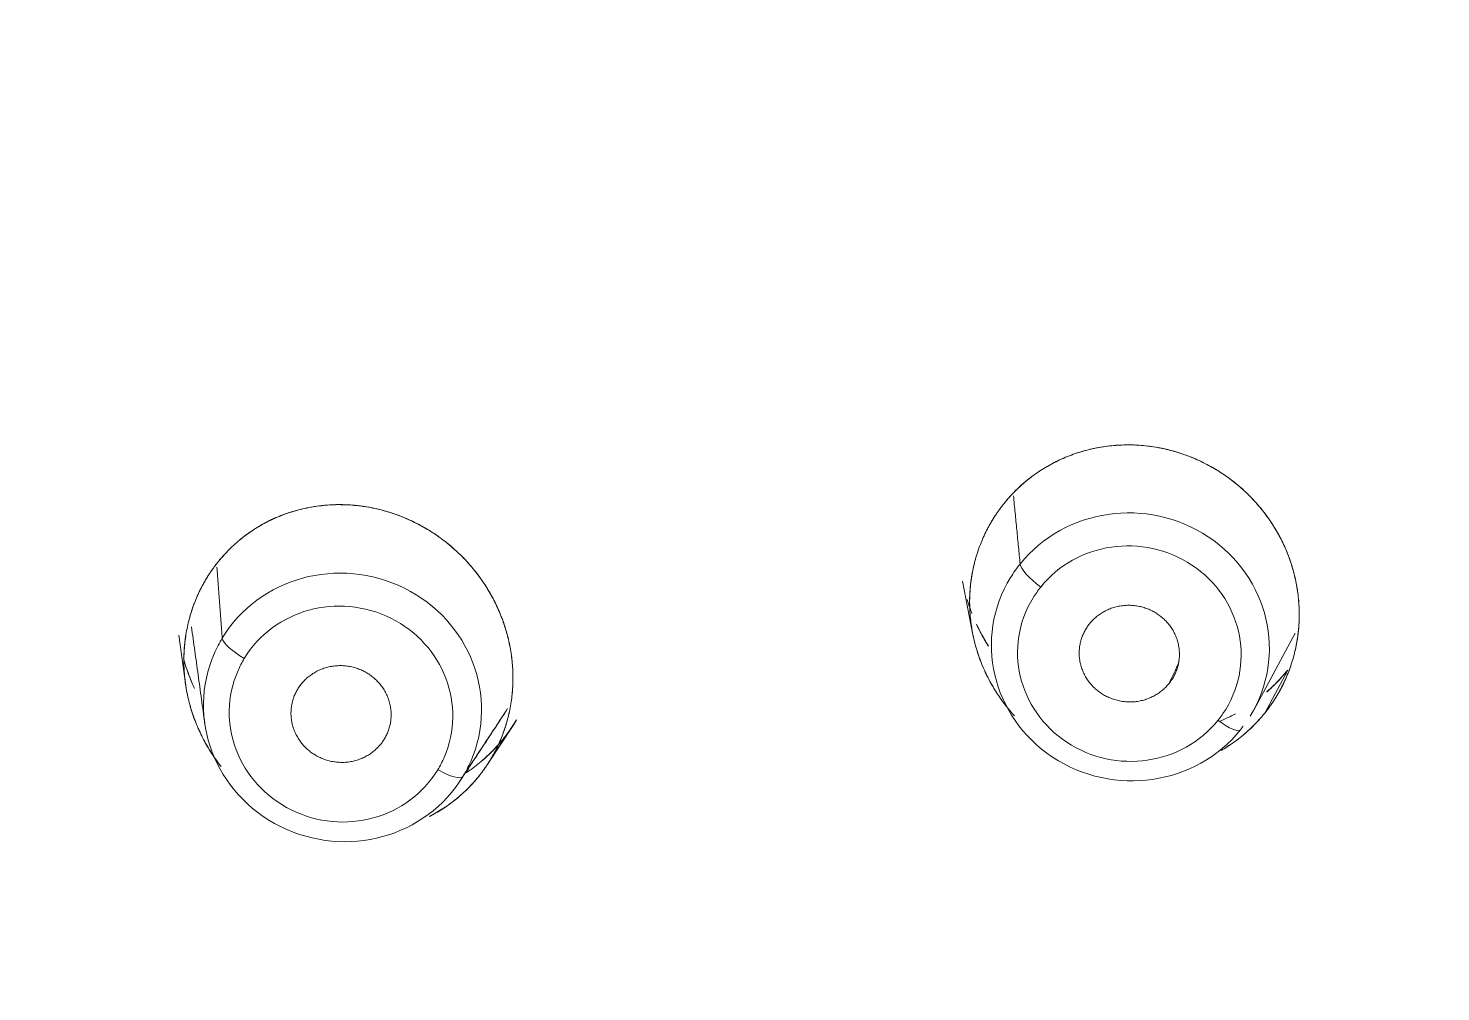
# Model space of a CAD drawing. Extents: x 5217 to 6345, y 0 to 827.
# Drawn here: x 5712.87 to 5728.35, y 513.7 to 524.25 of the extents above; entities that cross this region are included whole.
import ezdxf

# ---------------------------------------------------------------- set-up
doc = ezdxf.new("R2010")
doc.units = 0
doc.header["$LTSCALE"] = 30
doc.header["$MEASUREMENT"] = 0
doc.linetypes.add('HIDDEN2', pattern=[4.7625, 3.175, -1.5875])
doc.layers.add('1', color=7, linetype='CONTINUOUS')
doc.layers.add('2', color=1, linetype='HIDDEN2')

msp = doc.modelspace()

# ---------------------------------------------------------------- linework, layer by layer
at = {"layer": '1', "color": 7, "linetype": 'Continuous', "lineweight": 18}
for p, q in [((5723.111, 518.195), (5723.221, 517.623)), ((5723.111, 518.195), (5723.221, 517.623)), ((5714.52, 517.604), (5714.594, 517.073)), ((5714.52, 517.604), (5714.594, 517.073)), ((5726.303, 516.782), (5726.758, 517.623)), ((5726.423, 516.749), (5726.675, 517.22)), ((5726.675, 517.22), (5726.423, 516.749)), ((5726.423, 516.749), (5726.675, 517.22)), ((5726.675, 517.22), (5726.423, 516.749)), ((5726.591, 516.999), (5726.594, 517.005)), ((5717.936, 516.238), (5718.223, 516.674)), ((5717.936, 516.238), (5718.223, 516.674)), ((5718.223, 516.674), (5717.936, 516.238)), ((5718.223, 516.674), (5717.936, 516.238)), ((5717.901, 516.183), (5718.185, 516.613)), ((5717.901, 516.183), (5718.185, 516.613)), ((5717.896, 516.175), (5717.901, 516.183))]:
    msp.add_line(p, q, dxfattribs=at)
for centre, major_axis, ratio, start_param, end_param in [((5757.244, 496.519), (-59.628, 0), 0.953717, 3.141593, 6.283185), ((5757.244, 496.519), (-59.628, 0), 0.953717, 3.141593, 6.274276), ((5724.95, 517.474), (-1.507, 0.232), 0.96199, 2.756127, 5.774944), ((5716.315, 516.811), (-1.489, 0.337), 0.961882, 2.958096, 5.973048), ((5724.95, 517.474), (1.507, -0.232), 0.96199, 2.756127, 5.774944), ((5716.315, 516.811), (-1.489, 0.337), 0.961882, 5.973048, 6.099688), ((5716.315, 516.811), (-1.489, 0.337), 0.961882, 6.099688, 9.114641), ((5716.315, 516.811), (-1.489, 0.337), 0.961882, 2.831455, 2.958096)]:
    msp.add_ellipse(centre, major_axis=major_axis, ratio=ratio, start_param=start_param, end_param=end_param, dxfattribs=at)
at = {"layer": '1', "color": 7, "linetype": 'Continuous', "lineweight": 13}
for centre, major_axis, ratio, start_param, end_param in [((5724.939, 517.4), (1.212, -0.186), 0.96199, 5.89772, 8.916537), ((5724.95, 517.474), (1.507, -0.232), 0.96199, 2.633352, 2.756127), ((5723.979, 518.212), (0.234, -0.188), 0.238566, 3.371051, 4.849664), ((5716.299, 516.738), (-1.197, 0.271), 0.961882, 2.958096, 5.973048), ((5724.939, 517.4), (1.212, -0.186), 0.96199, 2.633352, 2.756127), ((5724.939, 517.4), (1.212, -0.186), 0.96199, 2.756127, 5.774944), ((5715.256, 517.428), (0.257, -0.155), 0.260419, 3.324792, 4.798938), ((5716.299, 516.738), (1.197, -0.271), 0.961882, 2.831455, 2.958096), ((5716.299, 516.738), (1.197, -0.271), 0.961882, 2.958096, 5.973048), ((5724.939, 517.4), (1.212, -0.186), 0.96199, 5.774944, 5.89772), ((5725.923, 516.751), (0.234, -0.188), 0.238566, 4.849664, 6.328277), ((5716.299, 516.738), (-1.197, 0.271), 0.961882, 2.831455, 2.958096), ((5717.378, 516.209), (-0.257, 0.155), 0.260419, 1.657346, 3.131492)]:
    msp.add_ellipse(centre, major_axis=major_axis, ratio=ratio, start_param=start_param, end_param=end_param, dxfattribs=at)
at = {"layer": '1', "color": 7, "linetype": 'Continuous', "lineweight": 18}
for points, knots in [([(5759.712, 439.668), (5760.292, 439.691), (5761.968, 439.78), (5764.735, 440.04), (5767.995, 440.52), (5771.222, 441.172), (5774.407, 441.992), (5777.54, 442.979), (5780.611, 444.129), (5783.61, 445.439), (5786.529, 446.905), (5789.359, 448.523), (5792.092, 450.287), (5794.718, 452.192), (5797.229, 454.232), (5799.619, 456.402), (5801.88, 458.694), (5804.005, 461.101), (5805.987, 463.617), (5807.821, 466.233), (5809.501, 468.942), (5811.021, 471.735), (5812.378, 474.604), (5813.566, 477.54), (5814.583, 480.534), (5815.426, 483.576), (5816.091, 486.659), (5816.577, 489.772), (5816.882, 492.905), (5817.005, 496.05), (5816.947, 499.196), (5816.706, 502.335), (5816.285, 505.456), (5815.684, 508.55), (5814.904, 511.608), (5813.949, 514.62), (5812.822, 517.578), (5811.525, 520.471), (5810.063, 523.292), (5808.44, 526.031), (5806.66, 528.681), (5804.731, 531.234), (5802.657, 533.681), (5800.444, 536.015), (5798.1, 538.229), (5795.631, 540.316), (5793.045, 542.27), (5790.35, 544.085), (5787.555, 545.755), (5784.667, 547.276), (5781.695, 548.643), (5778.649, 549.85), (5775.538, 550.896), (5772.371, 551.776), (5769.157, 552.489), (5765.908, 553.031), (5762.632, 553.401), (5759.34, 553.598), (5756.041, 553.622), (5752.746, 553.471), (5749.464, 553.148), (5746.207, 552.652), (5742.982, 551.986), (5739.802, 551.151), (5736.674, 550.149), (5733.609, 548.985), (5730.617, 547.661), (5727.705, 546.181), (5724.883, 544.551), (5722.16, 542.774), (5719.544, 540.857), (5717.043, 538.805), (5714.664, 536.624), (5712.415, 534.322), (5710.302, 531.904), (5708.333, 529.379), (5706.512, 526.755), (5704.847, 524.038), (5703.34, 521.238), (5701.998, 518.363), (5700.825, 515.422), (5699.823, 512.423), (5698.996, 509.377), (5698.347, 506.291), (5697.877, 503.176), (5697.588, 500.041), (5697.48, 496.896), (5697.555, 493.75), (5697.811, 490.612), (5698.249, 487.493), (5698.866, 484.402), (5699.661, 481.348), (5700.631, 478.34), (5701.774, 475.388), (5703.085, 472.5), (5704.562, 469.686), (5706.199, 466.954), (5707.991, 464.313), (5709.934, 461.769), (5712.021, 459.332), (5714.245, 457.008), (5716.601, 454.805), (5719.08, 452.73), (5721.676, 450.788), (5724.38, 448.985), (5727.184, 447.328), (5730.08, 445.82), (5733.058, 444.468), (5736.111, 443.274), (5739.227, 442.243), (5742.399, 441.377), (5745.616, 440.68), (5748.868, 440.153), (5751.926, 439.822), (5753.898, 439.702), (5754.776, 439.668)], [0, 0, 0, 0, 0.004702, 0.013606, 0.022511, 0.031416, 0.040321, 0.049226, 0.058131, 0.067035, 0.07594, 0.084844, 0.093748, 0.102652, 0.111556, 0.120459, 0.129362, 0.138265, 0.147168, 0.15607, 0.164972, 0.173874, 0.182775, 0.191676, 0.200577, 0.209478, 0.218378, 0.227279, 0.236179, 0.245079, 0.253978, 0.262878, 0.271778, 0.280678, 0.289578, 0.298478, 0.307379, 0.316279, 0.32518, 0.334081, 0.342982, 0.351884, 0.360785, 0.369687, 0.37859, 0.387493, 0.396396, 0.405299, 0.414202, 0.423106, 0.43201, 0.440914, 0.449818, 0.458723, 0.467628, 0.476532, 0.485437, 0.494342, 0.503247, 0.512152, 0.521057, 0.529962, 0.538867, 0.547772, 0.556677, 0.565582, 0.574486, 0.583391, 0.592295, 0.601199, 0.610103, 0.619007, 0.62791, 0.636813, 0.645716, 0.654619, 0.663521, 0.672423, 0.681325, 0.690226, 0.699127, 0.708028, 0.716929, 0.725829, 0.734729, 0.743629, 0.752529, 0.761429, 0.770329, 0.779229, 0.788129, 0.797029, 0.805929, 0.814829, 0.82373, 0.832631, 0.841532, 0.850433, 0.859334, 0.868236, 0.877138, 0.886041, 0.894944, 0.903847, 0.91275, 0.921653, 0.930557, 0.939461, 0.948365, 0.95727, 0.966174, 0.975079, 0.983983, 0.992888, 1, 1, 1, 1]), ([(5793.07, 451.033), (5793.622, 451.416), (5795.04, 452.443), (5797.228, 454.234), (5799.62, 456.401), (5801.88, 458.694), (5804.005, 461.101), (5805.987, 463.617), (5807.821, 466.233), (5809.501, 468.942), (5811.021, 471.735), (5812.378, 474.604), (5813.566, 477.54), (5814.583, 480.534), (5815.426, 483.576), (5816.091, 486.659), (5816.577, 489.772), (5816.882, 492.905), (5817.005, 496.05), (5816.947, 499.196), (5816.706, 502.335), (5816.285, 505.456), (5815.684, 508.55), (5814.904, 511.608), (5813.949, 514.62), (5812.822, 517.578), (5811.525, 520.471), (5810.063, 523.292), (5808.44, 526.031), (5806.66, 528.681), (5804.731, 531.234), (5802.657, 533.681), (5800.444, 536.015), (5798.1, 538.229), (5795.631, 540.316), (5793.045, 542.27), (5790.35, 544.085), (5787.555, 545.755), (5784.667, 547.276), (5781.695, 548.643), (5778.649, 549.85), (5775.538, 550.896), (5772.371, 551.776), (5769.157, 552.489), (5765.908, 553.031), (5762.632, 553.401), (5759.34, 553.598), (5756.041, 553.622), (5752.746, 553.471), (5749.464, 553.148), (5746.207, 552.652), (5742.982, 551.986), (5739.802, 551.151), (5736.674, 550.149), (5733.609, 548.985), (5730.617, 547.661), (5727.705, 546.181), (5724.883, 544.551), (5722.16, 542.774), (5719.544, 540.857), (5717.043, 538.805), (5714.664, 536.624), (5712.415, 534.322), (5710.302, 531.904), (5708.333, 529.379), (5706.512, 526.755), (5704.847, 524.038), (5703.34, 521.238), (5701.998, 518.363), (5700.825, 515.422), (5699.823, 512.423), (5698.996, 509.377), (5698.347, 506.291), (5697.877, 503.176), (5697.588, 500.041), (5697.48, 496.896), (5697.555, 493.75), (5697.811, 490.612), (5698.249, 487.493), (5698.866, 484.402), (5699.661, 481.348), (5700.631, 478.34), (5701.774, 475.388), (5703.085, 472.5), (5704.562, 469.686), (5706.199, 466.954), (5707.991, 464.313), (5709.934, 461.769), (5712.021, 459.332), (5714.246, 457.009), (5716.6, 454.804), (5719.085, 452.736), (5720.978, 451.284), (5722.066, 450.56), (5722.254, 450.437)], [0, 0, 0, 0, 0.006833, 0.017845, 0.028856, 0.039868, 0.050878, 0.061889, 0.072899, 0.083908, 0.094918, 0.105926, 0.116935, 0.127943, 0.138951, 0.149959, 0.160966, 0.171973, 0.18298, 0.193987, 0.204994, 0.216001, 0.227008, 0.238016, 0.249023, 0.26003, 0.271038, 0.282046, 0.293055, 0.304063, 0.315072, 0.326082, 0.337091, 0.348102, 0.359112, 0.370123, 0.381134, 0.392146, 0.403157, 0.414169, 0.425182, 0.436194, 0.447207, 0.45822, 0.469233, 0.480246, 0.491259, 0.502272, 0.513286, 0.524299, 0.535313, 0.546326, 0.557339, 0.568352, 0.579365, 0.590378, 0.601391, 0.612403, 0.623416, 0.634428, 0.645439, 0.656451, 0.667462, 0.678472, 0.689483, 0.700493, 0.711502, 0.722512, 0.73352, 0.744529, 0.755537, 0.766545, 0.777553, 0.78856, 0.799567, 0.810574, 0.821581, 0.832588, 0.843595, 0.854602, 0.865609, 0.876617, 0.887624, 0.898632, 0.90964, 0.920649, 0.931657, 0.942666, 0.953676, 0.964686, 0.975696, 0.986706, 0.997717, 1, 1, 1, 1]), ([(5723.566, 519.046), (5723.571, 519.052), (5723.58, 519.063), (5723.593, 519.079), (5723.607, 519.096), (5723.621, 519.112), (5723.636, 519.128), (5723.65, 519.143), (5723.665, 519.159), (5723.68, 519.174), (5723.695, 519.189), (5723.71, 519.204), (5723.726, 519.219), (5723.742, 519.234), (5723.758, 519.248), (5723.774, 519.262), (5723.79, 519.276), (5723.823, 519.304), (5723.875, 519.345), (5723.946, 519.395), (5724.021, 519.442), (5724.124, 519.5), (5724.26, 519.563), (5724.431, 519.622), (5724.609, 519.663), (5724.852, 519.692), (5725.159, 519.686), (5725.459, 519.616), (5725.685, 519.527), (5725.849, 519.443), (5726.005, 519.345), (5726.15, 519.232), (5726.282, 519.107), (5726.401, 518.971), (5726.505, 518.826), (5726.593, 518.676), (5726.667, 518.52), (5726.724, 518.358), (5726.766, 518.192), (5726.793, 518.022), (5726.804, 517.851), (5726.798, 517.679), (5726.775, 517.511), (5726.742, 517.373), (5726.708, 517.265), (5726.679, 517.186), (5726.646, 517.108), (5726.615, 517.046), (5726.59, 516.999), (5726.572, 516.966), (5726.553, 516.933), (5726.533, 516.901), (5726.512, 516.87), (5726.491, 516.839), (5726.469, 516.808), (5726.447, 516.778), (5726.431, 516.759), (5726.423, 516.749)], [0, 0, 0, 0, 0.003842, 0.007683, 0.011523, 0.015363, 0.019203, 0.023044, 0.026886, 0.030731, 0.034577, 0.038427, 0.04228, 0.046136, 0.049998, 0.053864, 0.057735, 0.061612, 0.077337, 0.093022, 0.108703, 0.124414, 0.156727, 0.188874, 0.221174, 0.253947, 0.318946, 0.382775, 0.414655, 0.44671, 0.479077, 0.510956, 0.54258, 0.574412, 0.605413, 0.636029, 0.666089, 0.696092, 0.72633, 0.756672, 0.787418, 0.817753, 0.84798, 0.87841, 0.893597, 0.908758, 0.923932, 0.939159, 0.945952, 0.952729, 0.959493, 0.966247, 0.972995, 0.979741, 0.986488, 0.99324, 1, 1, 1, 1]), ([(5723.566, 519.046), (5723.571, 519.052), (5723.58, 519.063), (5723.593, 519.079), (5723.607, 519.096), (5723.621, 519.112), (5723.636, 519.128), (5723.65, 519.143), (5723.665, 519.159), (5723.68, 519.174), (5723.695, 519.189), (5723.71, 519.204), (5723.726, 519.219), (5723.742, 519.234), (5723.758, 519.248), (5723.774, 519.262), (5723.79, 519.276), (5723.823, 519.304), (5723.875, 519.345), (5723.946, 519.395), (5724.021, 519.442), (5724.124, 519.5), (5724.26, 519.563), (5724.431, 519.622), (5724.609, 519.663), (5724.852, 519.692), (5725.159, 519.686), (5725.459, 519.616), (5725.685, 519.527), (5725.849, 519.443), (5726.005, 519.345), (5726.15, 519.232), (5726.282, 519.107), (5726.401, 518.971), (5726.505, 518.826), (5726.593, 518.676), (5726.667, 518.52), (5726.724, 518.358), (5726.766, 518.192), (5726.793, 518.022), (5726.804, 517.851), (5726.798, 517.679), (5726.779, 517.539), (5726.762, 517.457), (5726.755, 517.43)], [0, 0, 0, 0, 0.004452, 0.008903, 0.013352, 0.017802, 0.022252, 0.026703, 0.031155, 0.03561, 0.040067, 0.044528, 0.048992, 0.053461, 0.057936, 0.062415, 0.066902, 0.071395, 0.089615, 0.107791, 0.125961, 0.144167, 0.181611, 0.218861, 0.25629, 0.294266, 0.369585, 0.443548, 0.48049, 0.517634, 0.55514, 0.59208, 0.628725, 0.665611, 0.701534, 0.737011, 0.771843, 0.80661, 0.841649, 0.876809, 0.912437, 0.947587, 0.982614, 1, 1, 1, 1]), ([(5726.423, 516.749), (5726.428, 516.754), (5726.436, 516.765), (5726.449, 516.781), (5726.462, 516.798), (5726.474, 516.815), (5726.486, 516.832), (5726.498, 516.849), (5726.51, 516.866), (5726.521, 516.883), (5726.533, 516.901), (5726.544, 516.919), (5726.555, 516.937), (5726.566, 516.955), (5726.576, 516.973), (5726.587, 516.992), (5726.597, 517.01), (5726.617, 517.048), (5726.645, 517.105), (5726.678, 517.184), (5726.708, 517.264), (5726.742, 517.371), (5726.774, 517.506), (5726.797, 517.673), (5726.804, 517.846), (5726.794, 518.015), (5726.769, 518.178), (5726.73, 518.339), (5726.672, 518.507), (5726.599, 518.664), (5726.51, 518.819), (5726.4, 518.974), (5726.294, 519.093), (5726.207, 519.178), (5726.158, 519.222), (5726.11, 519.262), (5726.059, 519.303), (5725.996, 519.349), (5725.922, 519.398), (5725.84, 519.447), (5725.746, 519.497), (5725.635, 519.547), (5725.529, 519.587), (5725.432, 519.617), (5725.347, 519.639), (5725.211, 519.668), (5725.025, 519.69), (5724.803, 519.688), (5724.602, 519.662), (5724.42, 519.619), (5724.252, 519.56), (5724.121, 519.498), (5724.02, 519.442), (5723.946, 519.395), (5723.874, 519.344), (5723.818, 519.3), (5723.776, 519.265), (5723.748, 519.239), (5723.72, 519.213), (5723.692, 519.187), (5723.666, 519.16), (5723.64, 519.132), (5723.614, 519.104), (5723.59, 519.076), (5723.574, 519.056), (5723.566, 519.046)], [0, 0, 0, 0, 0.003718, 0.007442, 0.011173, 0.014909, 0.018651, 0.022399, 0.026153, 0.029914, 0.03368, 0.037452, 0.041231, 0.045015, 0.048806, 0.052603, 0.056406, 0.060215, 0.075565, 0.090907, 0.106241, 0.121569, 0.15073, 0.180691, 0.211797, 0.243281, 0.270336, 0.299202, 0.331226, 0.363893, 0.390068, 0.425497, 0.46325, 0.473415, 0.488948, 0.497773, 0.506346, 0.522879, 0.538524, 0.55321, 0.572847, 0.594158, 0.617147, 0.632357, 0.647618, 0.662929, 0.705995, 0.746098, 0.780273, 0.813656, 0.845308, 0.875609, 0.891363, 0.907106, 0.922837, 0.938557, 0.945478, 0.952375, 0.959249, 0.966099, 0.972926, 0.97973, 0.98651, 0.993267, 1, 1, 1, 1]), ([(5726.423, 516.749), (5726.428, 516.754), (5726.436, 516.765), (5726.449, 516.781), (5726.462, 516.798), (5726.474, 516.815), (5726.486, 516.832), (5726.498, 516.849), (5726.51, 516.866), (5726.521, 516.883), (5726.533, 516.901), (5726.544, 516.919), (5726.555, 516.937), (5726.566, 516.955), (5726.576, 516.973), (5726.587, 516.992), (5726.597, 517.01), (5726.617, 517.048), (5726.645, 517.105), (5726.678, 517.184), (5726.708, 517.264), (5726.742, 517.371), (5726.774, 517.506), (5726.797, 517.673), (5726.804, 517.846), (5726.794, 518.015), (5726.769, 518.178), (5726.73, 518.339), (5726.672, 518.507), (5726.599, 518.664), (5726.51, 518.819), (5726.4, 518.974), (5726.294, 519.093), (5726.207, 519.178), (5726.158, 519.222), (5726.11, 519.262), (5726.059, 519.303), (5725.996, 519.349), (5725.922, 519.398), (5725.84, 519.447), (5725.746, 519.497), (5725.635, 519.547), (5725.516, 519.592), (5725.391, 519.629), (5725.266, 519.657), (5725.122, 519.679), (5724.964, 519.69), (5724.784, 519.685), (5724.602, 519.662), (5724.42, 519.619), (5724.252, 519.56), (5724.121, 519.498), (5724.02, 519.442), (5723.946, 519.395), (5723.874, 519.344), (5723.818, 519.3), (5723.776, 519.265), (5723.748, 519.239), (5723.72, 519.213), (5723.692, 519.187), (5723.666, 519.16), (5723.64, 519.132), (5723.614, 519.104), (5723.59, 519.076), (5723.574, 519.056), (5723.566, 519.046)], [0, 0, 0, 0, 0.003718, 0.007442, 0.011172, 0.014908, 0.01865, 0.022399, 0.026153, 0.029913, 0.033679, 0.037451, 0.04123, 0.045014, 0.048805, 0.052602, 0.056405, 0.060214, 0.075563, 0.090904, 0.106238, 0.121566, 0.150726, 0.180687, 0.211792, 0.243274, 0.270329, 0.299194, 0.331218, 0.363883, 0.390058, 0.425486, 0.463238, 0.473403, 0.488936, 0.49776, 0.506333, 0.522865, 0.538511, 0.553196, 0.572832, 0.594143, 0.617131, 0.639709, 0.662315, 0.684949, 0.716054, 0.746104, 0.780279, 0.813661, 0.845312, 0.875612, 0.891366, 0.907109, 0.922839, 0.938558, 0.945479, 0.952376, 0.95925, 0.9661, 0.972927, 0.97973, 0.98651, 0.993267, 1, 1, 1, 1]), ([(5714.824, 518.224), (5714.827, 518.23), (5714.835, 518.242), (5714.846, 518.26), (5714.857, 518.278), (5714.869, 518.295), (5714.881, 518.313), (5714.893, 518.33), (5714.906, 518.347), (5714.918, 518.364), (5714.931, 518.381), (5714.944, 518.397), (5714.958, 518.414), (5714.971, 518.43), (5714.985, 518.446), (5714.999, 518.462), (5715.013, 518.478), (5715.042, 518.51), (5715.087, 518.557), (5715.151, 518.615), (5715.217, 518.671), (5715.311, 518.741), (5715.437, 518.82), (5715.598, 518.899), (5715.768, 518.96), (5716.005, 519.017), (5716.31, 519.046), (5716.614, 519.01), (5716.85, 518.945), (5717.022, 518.88), (5717.189, 518.798), (5717.346, 518.701), (5717.493, 518.59), (5717.627, 518.466), (5717.749, 518.332), (5717.855, 518.191), (5717.948, 518.042), (5718.025, 517.886), (5718.088, 517.724), (5718.135, 517.556), (5718.168, 517.385), (5718.184, 517.213), (5718.184, 517.041), (5718.169, 516.899), (5718.149, 516.787), (5718.131, 516.704), (5718.108, 516.622), (5718.086, 516.557), (5718.068, 516.507), (5718.054, 516.472), (5718.039, 516.437), (5718.024, 516.403), (5718.008, 516.369), (5717.991, 516.336), (5717.973, 516.303), (5717.955, 516.27), (5717.942, 516.249), (5717.936, 516.238)], [0, 0, 0, 0, 0.0038, 0.007598, 0.011397, 0.015195, 0.018995, 0.022795, 0.026598, 0.030402, 0.03421, 0.038021, 0.041835, 0.045654, 0.049478, 0.053307, 0.057142, 0.060983, 0.076603, 0.092184, 0.107762, 0.123371, 0.155618, 0.187757, 0.22012, 0.253032, 0.318372, 0.382532, 0.414546, 0.446798, 0.479366, 0.511432, 0.543196, 0.575192, 0.606283, 0.636991, 0.667093, 0.697131, 0.727384, 0.757752, 0.788445, 0.81872, 0.848876, 0.879218, 0.894318, 0.909392, 0.924478, 0.939615, 0.946358, 0.953084, 0.959797, 0.966501, 0.973199, 0.979894, 0.98659, 0.993291, 1, 1, 1, 1]), ([(5714.824, 518.224), (5714.827, 518.23), (5714.835, 518.242), (5714.846, 518.26), (5714.857, 518.278), (5714.869, 518.295), (5714.881, 518.313), (5714.893, 518.33), (5714.906, 518.347), (5714.918, 518.364), (5714.931, 518.381), (5714.944, 518.397), (5714.958, 518.414), (5714.971, 518.43), (5714.985, 518.446), (5714.999, 518.462), (5715.013, 518.478), (5715.042, 518.51), (5715.087, 518.557), (5715.151, 518.615), (5715.217, 518.671), (5715.311, 518.741), (5715.437, 518.82), (5715.598, 518.899), (5715.768, 518.96), (5716.005, 519.017), (5716.31, 519.046), (5716.614, 519.01), (5716.85, 518.945), (5717.022, 518.88), (5717.189, 518.798), (5717.346, 518.701), (5717.493, 518.59), (5717.627, 518.466), (5717.749, 518.332), (5717.855, 518.191), (5717.948, 518.042), (5718.025, 517.886), (5718.088, 517.724), (5718.135, 517.556), (5718.168, 517.385), (5718.184, 517.213), (5718.184, 517.041), (5718.169, 516.899), (5718.149, 516.787), (5718.131, 516.704), (5718.108, 516.622), (5718.086, 516.557), (5718.068, 516.507), (5718.054, 516.472), (5718.039, 516.437), (5718.024, 516.403), (5718.008, 516.369), (5717.991, 516.336), (5717.973, 516.303), (5717.955, 516.27), (5717.942, 516.249), (5717.936, 516.238)], [0, 0, 0, 0, 0.0038, 0.007598, 0.011397, 0.015195, 0.018995, 0.022795, 0.026598, 0.030402, 0.03421, 0.038021, 0.041835, 0.045654, 0.049478, 0.053307, 0.057142, 0.060983, 0.076603, 0.092184, 0.107762, 0.123371, 0.155618, 0.187757, 0.22012, 0.253032, 0.318372, 0.382532, 0.414546, 0.446798, 0.479366, 0.511432, 0.543196, 0.575192, 0.606283, 0.636991, 0.667093, 0.697131, 0.727384, 0.757752, 0.788445, 0.81872, 0.848876, 0.879218, 0.894318, 0.909392, 0.924478, 0.939615, 0.946358, 0.953084, 0.959797, 0.966501, 0.973199, 0.979894, 0.98659, 0.993291, 1, 1, 1, 1]), ([(5717.936, 516.238), (5717.939, 516.244), (5717.946, 516.256), (5717.957, 516.274), (5717.967, 516.292), (5717.977, 516.31), (5717.987, 516.328), (5717.996, 516.347), (5718.006, 516.365), (5718.015, 516.384), (5718.024, 516.403), (5718.032, 516.422), (5718.041, 516.441), (5718.049, 516.46), (5718.057, 516.48), (5718.065, 516.5), (5718.072, 516.519), (5718.087, 516.559), (5718.107, 516.62), (5718.13, 516.703), (5718.149, 516.786), (5718.169, 516.896), (5718.183, 517.036), (5718.184, 517.206), (5718.169, 517.381), (5718.138, 517.549), (5718.092, 517.711), (5718.032, 517.869), (5717.954, 518.03), (5717.862, 518.18), (5717.754, 518.326), (5717.625, 518.47), (5717.499, 518.583), (5717.402, 518.658), (5717.349, 518.696), (5717.305, 518.725), (5717.251, 518.76), (5717.184, 518.799), (5717.113, 518.835), (5717.059, 518.861), (5717.029, 518.874), (5717.009, 518.883), (5716.978, 518.896), (5716.91, 518.923), (5716.803, 518.958), (5716.674, 518.992), (5716.544, 519.015), (5716.379, 519.033), (5716.178, 519.035), (5715.959, 519.008), (5715.766, 518.959), (5715.595, 518.897), (5715.435, 518.819), (5715.311, 518.74), (5715.217, 518.67), (5715.151, 518.615), (5715.087, 518.556), (5715.038, 518.506), (5715.001, 518.466), (5714.977, 518.437), (5714.952, 518.408), (5714.929, 518.378), (5714.906, 518.348), (5714.885, 518.318), (5714.863, 518.287), (5714.843, 518.256), (5714.83, 518.234), (5714.824, 518.224)], [0, 0, 0, 0, 0.003693, 0.007393, 0.011098, 0.014809, 0.018526, 0.022249, 0.025977, 0.029712, 0.033453, 0.0372, 0.040953, 0.044712, 0.048477, 0.052248, 0.056025, 0.059809, 0.075056, 0.090296, 0.105531, 0.120761, 0.149851, 0.179741, 0.210779, 0.242201, 0.269452, 0.2984, 0.330364, 0.362931, 0.389494, 0.424717, 0.463101, 0.47735, 0.488471, 0.496958, 0.505312, 0.521716, 0.53767, 0.546943, 0.553123, 0.554811, 0.558258, 0.570512, 0.593313, 0.617392, 0.640729, 0.663162, 0.705686, 0.74701, 0.780948, 0.812758, 0.844955, 0.876651, 0.892294, 0.907918, 0.923522, 0.939108, 0.94597, 0.952807, 0.959621, 0.96641, 0.973176, 0.979917, 0.986635, 0.99333, 1, 1, 1, 1]), ([(5717.936, 516.238), (5717.939, 516.244), (5717.946, 516.256), (5717.957, 516.274), (5717.967, 516.292), (5717.977, 516.31), (5717.987, 516.328), (5717.996, 516.347), (5718.006, 516.365), (5718.015, 516.384), (5718.024, 516.403), (5718.032, 516.422), (5718.041, 516.441), (5718.049, 516.46), (5718.057, 516.48), (5718.065, 516.5), (5718.072, 516.519), (5718.087, 516.559), (5718.107, 516.62), (5718.13, 516.703), (5718.149, 516.786), (5718.169, 516.896), (5718.183, 517.036), (5718.184, 517.206), (5718.169, 517.381), (5718.138, 517.549), (5718.092, 517.711), (5718.032, 517.869), (5717.954, 518.03), (5717.862, 518.18), (5717.754, 518.326), (5717.625, 518.47), (5717.499, 518.583), (5717.402, 518.658), (5717.349, 518.696), (5717.305, 518.725), (5717.251, 518.76), (5717.184, 518.799), (5717.113, 518.835), (5717.059, 518.861), (5717.029, 518.874), (5717.009, 518.883), (5716.978, 518.896), (5716.91, 518.923), (5716.803, 518.958), (5716.685, 518.989), (5716.575, 519.01), (5716.455, 519.026), (5716.306, 519.036), (5716.128, 519.029), (5715.943, 519.004), (5715.766, 518.959), (5715.595, 518.897), (5715.435, 518.819), (5715.311, 518.74), (5715.217, 518.67), (5715.151, 518.615), (5715.087, 518.556), (5715.038, 518.506), (5715.001, 518.466), (5714.977, 518.437), (5714.952, 518.408), (5714.929, 518.378), (5714.906, 518.348), (5714.885, 518.318), (5714.863, 518.287), (5714.843, 518.256), (5714.83, 518.234), (5714.824, 518.224)], [0, 0, 0, 0, 0.003693, 0.007392, 0.011098, 0.014808, 0.018525, 0.022248, 0.025977, 0.029711, 0.033452, 0.037199, 0.040952, 0.044711, 0.048476, 0.052247, 0.056024, 0.059807, 0.075054, 0.090294, 0.105528, 0.120758, 0.149847, 0.179736, 0.210773, 0.242195, 0.269445, 0.298392, 0.330355, 0.362921, 0.389483, 0.424705, 0.463088, 0.477337, 0.488458, 0.496945, 0.505299, 0.521702, 0.537655, 0.546929, 0.553109, 0.554796, 0.558244, 0.570497, 0.593297, 0.617376, 0.634998, 0.652246, 0.681372, 0.714542, 0.747017, 0.780954, 0.812763, 0.844959, 0.876654, 0.892297, 0.90792, 0.923524, 0.93911, 0.945971, 0.952808, 0.959622, 0.966411, 0.973176, 0.979918, 0.986636, 0.99333, 1, 1, 1, 1]), ([(5723.582, 516.835), (5723.56, 516.862), (5723.503, 516.94), (5723.42, 517.074), (5723.338, 517.238), (5723.274, 517.409), (5723.226, 517.584), (5723.197, 517.76), (5723.186, 517.938), (5723.192, 518.113), (5723.215, 518.286), (5723.248, 518.426), (5723.283, 518.535), (5723.313, 518.615), (5723.346, 518.692), (5723.377, 518.756), (5723.404, 518.805), (5723.424, 518.841), (5723.446, 518.877), (5723.468, 518.912), (5723.491, 518.947), (5723.515, 518.98), (5723.54, 519.014), (5723.558, 519.036), (5723.566, 519.046)], [0, 0, 0, 0, 0.043043, 0.119398, 0.195185, 0.27118, 0.346043, 0.421101, 0.495145, 0.569049, 0.642005, 0.715023, 0.750977, 0.786857, 0.822739, 0.858699, 0.876409, 0.894088, 0.911745, 0.929388, 0.947026, 0.964668, 0.982323, 1, 1, 1, 1]), ([(5723.566, 519.046), (5723.562, 519.041), (5723.553, 519.03), (5723.541, 519.014), (5723.528, 518.998), (5723.516, 518.981), (5723.504, 518.964), (5723.492, 518.947), (5723.48, 518.93), (5723.469, 518.913), (5723.458, 518.895), (5723.447, 518.878), (5723.436, 518.86), (5723.425, 518.842), (5723.414, 518.824), (5723.404, 518.806), (5723.394, 518.787), (5723.374, 518.75), (5723.346, 518.693), (5723.313, 518.615), (5723.283, 518.535), (5723.249, 518.428), (5723.216, 518.291), (5723.192, 518.121), (5723.185, 517.943), (5723.196, 517.77), (5723.223, 517.603), (5723.266, 517.433), (5723.33, 517.254), (5723.408, 517.096), (5723.486, 516.966), (5723.557, 516.865), (5723.622, 516.783), (5723.664, 516.735), (5723.681, 516.718)], [0, 0, 0, 0, 0.008199, 0.016412, 0.024637, 0.032876, 0.041127, 0.049392, 0.05767, 0.065961, 0.074265, 0.082583, 0.090913, 0.099257, 0.107614, 0.115984, 0.124367, 0.132763, 0.166585, 0.200396, 0.234196, 0.267986, 0.3337, 0.401596, 0.472414, 0.544384, 0.605344, 0.672316, 0.749307, 0.828091, 0.878176, 0.926072, 0.971784, 1, 1, 1, 1]), ([(5723.582, 516.835), (5723.56, 516.862), (5723.503, 516.94), (5723.42, 517.074), (5723.338, 517.238), (5723.274, 517.409), (5723.226, 517.584), (5723.197, 517.76), (5723.186, 517.938), (5723.192, 518.113), (5723.215, 518.286), (5723.248, 518.426), (5723.283, 518.535), (5723.313, 518.615), (5723.346, 518.692), (5723.377, 518.756), (5723.404, 518.805), (5723.424, 518.841), (5723.446, 518.877), (5723.468, 518.912), (5723.491, 518.947), (5723.515, 518.98), (5723.54, 519.014), (5723.558, 519.036), (5723.566, 519.046)], [0, 0, 0, 0, 0.043043, 0.119398, 0.195185, 0.27118, 0.346043, 0.421101, 0.495145, 0.569049, 0.642005, 0.715023, 0.750977, 0.786857, 0.822739, 0.858699, 0.876409, 0.894088, 0.911745, 0.929388, 0.947026, 0.964668, 0.982323, 1, 1, 1, 1]), ([(5723.566, 519.046), (5723.562, 519.041), (5723.553, 519.03), (5723.541, 519.014), (5723.528, 518.998), (5723.516, 518.981), (5723.504, 518.964), (5723.492, 518.947), (5723.48, 518.93), (5723.469, 518.913), (5723.458, 518.895), (5723.447, 518.878), (5723.436, 518.86), (5723.425, 518.842), (5723.414, 518.824), (5723.404, 518.806), (5723.394, 518.787), (5723.374, 518.75), (5723.346, 518.693), (5723.313, 518.615), (5723.283, 518.535), (5723.254, 518.443), (5723.227, 518.337), (5723.205, 518.215), (5723.191, 518.089), (5723.186, 517.937), (5723.196, 517.776), (5723.223, 517.603), (5723.266, 517.433), (5723.33, 517.254), (5723.408, 517.096), (5723.486, 516.966), (5723.557, 516.865), (5723.622, 516.783), (5723.664, 516.735), (5723.681, 516.718)], [0, 0, 0, 0, 0.008199, 0.016411, 0.024637, 0.032875, 0.041127, 0.049391, 0.057669, 0.06596, 0.074264, 0.082581, 0.090912, 0.099255, 0.107612, 0.115982, 0.124365, 0.132761, 0.166583, 0.200393, 0.234193, 0.267982, 0.315655, 0.364557, 0.415004, 0.466313, 0.544407, 0.605366, 0.672337, 0.749327, 0.82811, 0.878194, 0.92609, 0.971801, 1, 1, 1, 1]), ([(5714.984, 516.162), (5714.971, 516.179), (5714.92, 516.246), (5714.839, 516.369), (5714.751, 516.536), (5714.68, 516.708), (5714.627, 516.884), (5714.592, 517.062), (5714.575, 517.239), (5714.576, 517.416), (5714.59, 517.56), (5714.61, 517.673), (5714.628, 517.757), (5714.651, 517.839), (5714.673, 517.905), (5714.692, 517.956), (5714.706, 517.99), (5714.721, 518.025), (5714.736, 518.059), (5714.752, 518.093), (5714.769, 518.126), (5714.786, 518.159), (5714.804, 518.192), (5714.817, 518.213), (5714.824, 518.224)], [0, 0, 0, 0, 0.028295, 0.113307, 0.19833, 0.281503, 0.364787, 0.446017, 0.527232, 0.606953, 0.686525, 0.725891, 0.7652, 0.804537, 0.84399, 0.861411, 0.878794, 0.896145, 0.913473, 0.930783, 0.948083, 0.965382, 0.982685, 1, 1, 1, 1]), ([(5714.984, 516.162), (5714.971, 516.179), (5714.92, 516.246), (5714.839, 516.369), (5714.751, 516.536), (5714.68, 516.708), (5714.627, 516.884), (5714.592, 517.062), (5714.575, 517.239), (5714.576, 517.416), (5714.59, 517.56), (5714.61, 517.673), (5714.628, 517.757), (5714.651, 517.839), (5714.673, 517.905), (5714.692, 517.956), (5714.706, 517.99), (5714.721, 518.025), (5714.736, 518.059), (5714.752, 518.093), (5714.769, 518.126), (5714.786, 518.159), (5714.804, 518.192), (5714.817, 518.213), (5714.824, 518.224)], [0, 0, 0, 0, 0.028295, 0.113307, 0.19833, 0.281503, 0.364787, 0.446017, 0.527232, 0.606953, 0.686525, 0.725891, 0.7652, 0.804537, 0.84399, 0.861411, 0.878794, 0.896145, 0.913473, 0.930783, 0.948083, 0.965382, 0.982685, 1, 1, 1, 1]), ([(5714.824, 518.224), (5714.82, 518.218), (5714.813, 518.206), (5714.803, 518.188), (5714.792, 518.17), (5714.783, 518.152), (5714.773, 518.134), (5714.763, 518.115), (5714.754, 518.097), (5714.745, 518.078), (5714.736, 518.059), (5714.727, 518.04), (5714.719, 518.021), (5714.71, 518.001), (5714.702, 517.982), (5714.695, 517.962), (5714.687, 517.942), (5714.672, 517.902), (5714.652, 517.841), (5714.629, 517.758), (5714.61, 517.674), (5714.59, 517.563), (5714.576, 517.421), (5714.575, 517.247), (5714.592, 517.067), (5714.626, 516.887), (5714.679, 516.71), (5714.748, 516.542), (5714.819, 516.405), (5714.886, 516.297), (5714.937, 516.223), (5714.971, 516.178), (5714.984, 516.162)], [0, 0, 0, 0, 0.009557, 0.01913, 0.028721, 0.038329, 0.047954, 0.057597, 0.067257, 0.076934, 0.086628, 0.09634, 0.106069, 0.115816, 0.125579, 0.135361, 0.14516, 0.154976, 0.194536, 0.234122, 0.273735, 0.313376, 0.389527, 0.468434, 0.550938, 0.635001, 0.716263, 0.801399, 0.878881, 0.924664, 0.971432, 1, 1, 1, 1]), ([(5714.824, 518.224), (5714.82, 518.218), (5714.813, 518.206), (5714.803, 518.188), (5714.792, 518.17), (5714.783, 518.152), (5714.773, 518.134), (5714.763, 518.115), (5714.754, 518.097), (5714.745, 518.078), (5714.736, 518.059), (5714.727, 518.04), (5714.719, 518.021), (5714.71, 518.001), (5714.702, 517.982), (5714.695, 517.962), (5714.687, 517.942), (5714.672, 517.902), (5714.652, 517.841), (5714.629, 517.758), (5714.61, 517.674), (5714.592, 517.574), (5714.579, 517.457), (5714.573, 517.296), (5714.585, 517.104), (5714.623, 516.9), (5714.679, 516.71), (5714.748, 516.542), (5714.819, 516.405), (5714.886, 516.297), (5714.937, 516.223), (5714.971, 516.178), (5714.984, 516.162)], [0, 0, 0, 0, 0.009557, 0.01913, 0.028721, 0.03833, 0.047955, 0.057597, 0.067257, 0.076935, 0.086629, 0.096341, 0.10607, 0.115817, 0.125581, 0.135362, 0.145161, 0.154977, 0.194538, 0.234124, 0.273737, 0.313379, 0.373289, 0.434983, 0.533749, 0.634984, 0.716247, 0.801384, 0.878866, 0.92465, 0.971418, 1, 1, 1, 1]), ([(5723.213, 517.841), (5723.213, 517.842), (5723.2, 517.876), (5723.181, 517.928), (5723.165, 517.978), (5723.16, 517.995)], [0, 0, 0, 0, 0.027798, 0.67164, 1, 1, 1, 1]), ([(5723.263, 517.723), (5723.289, 517.667), (5723.331, 517.586), (5723.379, 517.508), (5723.395, 517.482)], [0, 0, 0, 0, 0.670891, 1, 1, 1, 1]), ([(5723.391, 517.488), (5723.376, 517.512), (5723.344, 517.566), (5723.302, 517.644), (5723.275, 517.699), (5723.264, 517.722)], [0, 0, 0, 0, 0.312607, 0.708016, 1, 1, 1, 1]), ([(5723.392, 517.486), (5723.384, 517.5), (5723.357, 517.544), (5723.321, 517.607), (5723.295, 517.658), (5723.285, 517.677)], [0, 0, 0, 0, 0.212355, 0.706357, 1, 1, 1, 1]), ([(5723.332, 517.588), (5723.343, 517.567), (5723.363, 517.533), (5723.384, 517.499), (5723.392, 517.486)], [0, 0, 0, 0, 0.601586, 1, 1, 1, 1]), ([(5714.693, 517.017), (5714.673, 517.06), (5714.627, 517.168), (5714.591, 517.279), (5714.573, 517.345)], [0, 0, 0, 0, 0.406224, 1, 1, 1, 1]), ([(5714.693, 517.017), (5714.673, 517.06), (5714.627, 517.168), (5714.591, 517.279), (5714.573, 517.345)], [0, 0, 0, 0, 0.406338, 1, 1, 1, 1]), ([(5714.605, 517.242), (5714.616, 517.21), (5714.642, 517.134), (5714.673, 517.06), (5714.692, 517.018)], [0, 0, 0, 0, 0.429544, 1, 1, 1, 1]), ([(5714.605, 517.242), (5714.616, 517.21), (5714.642, 517.134), (5714.673, 517.06), (5714.692, 517.018)], [0, 0, 0, 0, 0.429544, 1, 1, 1, 1]), ([(5726.672, 517.17), (5726.663, 517.149), (5726.643, 517.103), (5726.615, 517.046), (5726.59, 516.999), (5726.572, 516.966), (5726.553, 516.933), (5726.533, 516.901), (5726.512, 516.87), (5726.491, 516.839), (5726.469, 516.808), (5726.447, 516.778), (5726.431, 516.759), (5726.423, 516.749)], [0, 0, 0, 0, 0.136975, 0.30973, 0.386802, 0.463686, 0.540422, 0.617051, 0.693613, 0.770148, 0.846697, 0.923301, 1, 1, 1, 1]), ([(5726.444, 516.98), (5726.451, 516.985), (5726.468, 517.001), (5726.496, 517.027), (5726.528, 517.057), (5726.559, 517.088), (5726.589, 517.12), (5726.618, 517.152), (5726.647, 517.186), (5726.666, 517.208), (5726.675, 517.22)], [0, 0, 0, 0, 0.078562, 0.210135, 0.3416, 0.473035, 0.604515, 0.736118, 0.867921, 1, 1, 1, 1]), ([(5726.675, 517.22), (5726.67, 517.214), (5726.661, 517.203), (5726.647, 517.186), (5726.633, 517.17), (5726.619, 517.153), (5726.604, 517.137), (5726.59, 517.121), (5726.575, 517.105), (5726.56, 517.089), (5726.544, 517.074), (5726.529, 517.058), (5726.513, 517.043), (5726.497, 517.028), (5726.481, 517.013), (5726.465, 516.998), (5726.452, 516.987), (5726.446, 516.981), (5726.445, 516.98)], [0, 0, 0, 0, 0.065172, 0.130425, 0.195759, 0.261174, 0.32667, 0.392249, 0.457909, 0.523652, 0.589477, 0.655385, 0.721375, 0.78745, 0.853607, 0.919848, 0.986174, 1, 1, 1, 1]), ([(5726.452, 516.987), (5726.46, 516.994), (5726.478, 517.01), (5726.506, 517.036), (5726.536, 517.065), (5726.565, 517.095), (5726.594, 517.125), (5726.621, 517.156), (5726.649, 517.187), (5726.666, 517.209), (5726.675, 517.22)], [0, 0, 0, 0, 0.096776, 0.226041, 0.355114, 0.484063, 0.612957, 0.741865, 0.870857, 1, 1, 1, 1]), ([(5726.675, 517.22), (5726.67, 517.214), (5726.661, 517.203), (5726.648, 517.186), (5726.633, 517.17), (5726.619, 517.154), (5726.605, 517.137), (5726.59, 517.121), (5726.575, 517.105), (5726.56, 517.09), (5726.545, 517.074), (5726.529, 517.059), (5726.514, 517.043), (5726.498, 517.028), (5726.482, 517.013), (5726.466, 516.999), (5726.457, 516.991), (5726.452, 516.987)], [0, 0, 0, 0, 0.066934, 0.133967, 0.201099, 0.268332, 0.335664, 0.403097, 0.470631, 0.538265, 0.606, 0.673837, 0.741776, 0.809816, 0.877958, 0.946203, 1, 1, 1, 1]), ([(5718.223, 516.674), (5718.22, 516.668), (5718.212, 516.656), (5718.201, 516.637), (5718.189, 516.619), (5718.177, 516.601), (5718.165, 516.584), (5718.153, 516.566), (5718.14, 516.548), (5718.127, 516.531), (5718.115, 516.514), (5718.101, 516.496), (5718.088, 516.479), (5718.074, 516.462), (5718.06, 516.446), (5718.046, 516.429), (5718.032, 516.412), (5718.018, 516.396), (5717.987, 516.362), (5717.938, 516.312), (5717.87, 516.248), (5717.798, 516.188), (5717.731, 516.136), (5717.687, 516.106), (5717.668, 516.093)], [0, 0, 0, 0, 0.026388, 0.052815, 0.079281, 0.105787, 0.132331, 0.158915, 0.185538, 0.212201, 0.238905, 0.265648, 0.292431, 0.319254, 0.346118, 0.373023, 0.399969, 0.426955, 0.453983, 0.569703, 0.68536, 0.800967, 0.916534, 1, 1, 1, 1]), ([(5718.223, 516.674), (5718.22, 516.668), (5718.212, 516.656), (5718.201, 516.637), (5718.189, 516.619), (5718.177, 516.601), (5718.165, 516.584), (5718.153, 516.566), (5718.14, 516.548), (5718.127, 516.531), (5718.115, 516.514), (5718.101, 516.496), (5718.088, 516.479), (5718.074, 516.462), (5718.06, 516.446), (5718.046, 516.429), (5718.032, 516.412), (5718.018, 516.396), (5717.987, 516.362), (5717.938, 516.312), (5717.87, 516.248), (5717.798, 516.188), (5717.731, 516.136), (5717.687, 516.106), (5717.668, 516.093)], [0, 0, 0, 0, 0.026389, 0.052816, 0.079282, 0.105788, 0.132332, 0.158916, 0.18554, 0.212203, 0.238907, 0.26565, 0.292433, 0.319257, 0.346121, 0.373026, 0.399972, 0.426959, 0.453987, 0.569708, 0.685366, 0.800974, 0.916542, 1, 1, 1, 1]), ([(5717.678, 516.1), (5717.693, 516.11), (5717.734, 516.138), (5717.798, 516.187), (5717.868, 516.247), (5717.936, 516.31), (5717.989, 516.364), (5718.028, 516.408), (5718.055, 516.439), (5718.081, 516.471), (5718.107, 516.504), (5718.132, 516.537), (5718.156, 516.57), (5718.179, 516.604), (5718.202, 516.639), (5718.216, 516.662), (5718.223, 516.674)], [0, 0, 0, 0, 0.069698, 0.185947, 0.301983, 0.418106, 0.534618, 0.586603, 0.638455, 0.690203, 0.741872, 0.793491, 0.845085, 0.896684, 0.948313, 1, 1, 1, 1]), ([(5717.678, 516.1), (5717.693, 516.11), (5717.734, 516.138), (5717.798, 516.187), (5717.868, 516.247), (5717.936, 516.31), (5717.989, 516.364), (5718.028, 516.408), (5718.055, 516.439), (5718.081, 516.471), (5718.107, 516.504), (5718.132, 516.537), (5718.156, 516.57), (5718.179, 516.604), (5718.202, 516.639), (5718.216, 516.662), (5718.223, 516.674)], [0, 0, 0, 0, 0.069698, 0.185947, 0.301983, 0.418106, 0.534618, 0.586603, 0.638455, 0.690203, 0.741872, 0.793491, 0.845085, 0.896684, 0.948313, 1, 1, 1, 1]), ([(5726.423, 516.749), (5726.419, 516.743), (5726.41, 516.732), (5726.396, 516.716), (5726.383, 516.7), (5726.369, 516.684), (5726.354, 516.668), (5726.34, 516.653), (5726.326, 516.637), (5726.311, 516.622), (5726.296, 516.607), (5726.281, 516.592), (5726.265, 516.578), (5726.25, 516.563), (5726.234, 516.549), (5726.218, 516.535), (5726.202, 516.521), (5726.169, 516.493), (5726.119, 516.453), (5726.049, 516.404), (5725.99, 516.366), (5725.954, 516.345), (5725.943, 516.339)], [0, 0, 0, 0, 0.033463, 0.0669, 0.100316, 0.133718, 0.167111, 0.200501, 0.233893, 0.267292, 0.300705, 0.334138, 0.367595, 0.401083, 0.434606, 0.468172, 0.501784, 0.535449, 0.670228, 0.804629, 0.939013, 1, 1, 1, 1]), ([(5725.943, 516.339), (5725.955, 516.345), (5725.99, 516.366), (5726.05, 516.404), (5726.12, 516.454), (5726.176, 516.499), (5726.22, 516.536), (5726.251, 516.565), (5726.282, 516.594), (5726.312, 516.623), (5726.341, 516.654), (5726.37, 516.685), (5726.397, 516.717), (5726.415, 516.738), (5726.423, 516.749)], [0, 0, 0, 0, 0.060984, 0.196493, 0.332107, 0.467836, 0.535101, 0.602151, 0.668987, 0.73561, 0.802022, 0.868224, 0.934216, 1, 1, 1, 1]), ([(5726.423, 516.749), (5726.419, 516.743), (5726.41, 516.732), (5726.396, 516.716), (5726.383, 516.7), (5726.369, 516.684), (5726.354, 516.668), (5726.34, 516.653), (5726.326, 516.637), (5726.311, 516.622), (5726.296, 516.607), (5726.281, 516.592), (5726.265, 516.578), (5726.25, 516.563), (5726.234, 516.549), (5726.218, 516.535), (5726.202, 516.521), (5726.169, 516.493), (5726.119, 516.453), (5726.049, 516.404), (5725.99, 516.366), (5725.954, 516.345), (5725.943, 516.339)], [0, 0, 0, 0, 0.033463, 0.0669, 0.100316, 0.133718, 0.167111, 0.200501, 0.233893, 0.267292, 0.300705, 0.334138, 0.367595, 0.401083, 0.434606, 0.468172, 0.501784, 0.535449, 0.670228, 0.804629, 0.939013, 1, 1, 1, 1]), ([(5725.943, 516.339), (5725.955, 516.345), (5725.99, 516.366), (5726.05, 516.404), (5726.12, 516.454), (5726.176, 516.499), (5726.22, 516.536), (5726.251, 516.565), (5726.282, 516.594), (5726.312, 516.623), (5726.341, 516.654), (5726.37, 516.685), (5726.397, 516.717), (5726.415, 516.738), (5726.423, 516.749)], [0, 0, 0, 0, 0.060996, 0.196503, 0.332116, 0.467842, 0.535106, 0.602156, 0.668991, 0.735613, 0.802025, 0.868225, 0.934217, 1, 1, 1, 1]), ([(5717.936, 516.238), (5717.932, 516.232), (5717.925, 516.22), (5717.913, 516.202), (5717.902, 516.184), (5717.89, 516.166), (5717.878, 516.149), (5717.866, 516.131), (5717.853, 516.114), (5717.841, 516.097), (5717.828, 516.08), (5717.815, 516.064), (5717.801, 516.047), (5717.788, 516.031), (5717.774, 516.014), (5717.76, 515.998), (5717.746, 515.983), (5717.717, 515.951), (5717.673, 515.905), (5717.61, 515.848), (5717.544, 515.793), (5717.453, 515.725), (5717.361, 515.666), (5717.289, 515.627), (5717.268, 515.616)], [0, 0, 0, 0, 0.023063, 0.046097, 0.069106, 0.092092, 0.11506, 0.138014, 0.160958, 0.183896, 0.206831, 0.229767, 0.252709, 0.275659, 0.298623, 0.321604, 0.344605, 0.367631, 0.459776, 0.551803, 0.643964, 0.736508, 0.921054, 1, 1, 1, 1]), ([(5717.936, 516.238), (5717.932, 516.232), (5717.925, 516.22), (5717.913, 516.202), (5717.902, 516.184), (5717.89, 516.166), (5717.878, 516.149), (5717.866, 516.131), (5717.853, 516.114), (5717.841, 516.097), (5717.828, 516.08), (5717.815, 516.064), (5717.801, 516.047), (5717.788, 516.031), (5717.774, 516.014), (5717.76, 515.998), (5717.746, 515.983), (5717.717, 515.951), (5717.673, 515.905), (5717.61, 515.848), (5717.544, 515.793), (5717.453, 515.725), (5717.361, 515.666), (5717.289, 515.627), (5717.268, 515.616)], [0, 0, 0, 0, 0.023063, 0.046097, 0.069106, 0.092092, 0.11506, 0.138014, 0.160958, 0.183896, 0.206831, 0.229767, 0.252709, 0.275659, 0.298623, 0.321604, 0.344605, 0.367631, 0.459776, 0.551803, 0.643964, 0.736508, 0.921054, 1, 1, 1, 1]), ([(5717.268, 515.616), (5717.291, 515.628), (5717.363, 515.667), (5717.456, 515.726), (5717.545, 515.793), (5717.611, 515.848), (5717.674, 515.907), (5717.723, 515.957), (5717.759, 515.997), (5717.783, 516.025), (5717.807, 516.054), (5717.831, 516.084), (5717.853, 516.114), (5717.875, 516.144), (5717.896, 516.175), (5717.916, 516.206), (5717.929, 516.228), (5717.936, 516.238)], [0, 0, 0, 0, 0.086784, 0.263603, 0.356362, 0.449201, 0.54213, 0.635158, 0.676146, 0.717019, 0.757779, 0.798426, 0.838961, 0.879385, 0.919699, 0.959904, 1, 1, 1, 1]), ([(5717.268, 515.616), (5717.291, 515.628), (5717.363, 515.667), (5717.456, 515.726), (5717.545, 515.793), (5717.611, 515.848), (5717.674, 515.907), (5717.723, 515.957), (5717.759, 515.997), (5717.783, 516.025), (5717.807, 516.054), (5717.831, 516.084), (5717.853, 516.114), (5717.875, 516.144), (5717.896, 516.175), (5717.916, 516.206), (5717.929, 516.228), (5717.936, 516.238)], [0, 0, 0, 0, 0.086792, 0.26361, 0.356368, 0.449206, 0.542134, 0.635161, 0.676149, 0.717022, 0.757781, 0.798428, 0.838963, 0.879386, 0.9197, 0.959904, 1, 1, 1, 1])]:
    msp.add_open_spline(points, degree=3, knots=knots, dxfattribs=at)
for points, weights, knots in [([(5816.872, 496.519), (5816.872, 553.388), (5757.244, 553.388), (5697.616, 553.388), (5697.616, 496.519)], [1, 0.707106781187, 1, 0.707106781187, 1], [0, 0, 0, 0.5, 0.5, 1, 1, 1]), ([(5816.872, 496.519), (5816.872, 553.388), (5757.244, 553.388), (5698.144, 553.388), (5697.618, 497.026)], [1, 0.707106781187, 1, 0.708948655878, 0.996339416072], [0, 0, 0, 0.501577, 0.501577, 1, 1, 1]), ([(5724.503, 517.728), (5724.838, 518.144), (5725.273, 517.816), (5725.709, 517.489), (5725.374, 517.073)], [1, 0.707106781175, 1, 0.707106781175, 1], [0, 0, 0, 0.5, 0.5, 1, 1, 1]), ([(5724.503, 517.728), (5724.168, 517.312), (5724.604, 516.984), (5725.04, 516.657), (5725.374, 517.073)], [1, 0.707106781198, 1, 0.707106781198, 1], [0, 0, 0, 0.5, 0.5, 1, 1, 1]), ([(5715.824, 517.012), (5716.099, 517.466), (5716.574, 517.193), (5717.049, 516.92), (5716.774, 516.465)], [1, 0.707106781195, 1, 0.707106781195, 1], [0, 0, 0, 0.5, 0.5, 1, 1, 1]), ([(5716.774, 516.465), (5716.499, 516.011), (5716.024, 516.284), (5715.549, 516.557), (5715.824, 517.012)], [1, 0.707106781184, 1, 0.707106781184, 1], [0, 0, 0, 0.5, 0.5, 1, 1, 1])]:
    msp.add_rational_spline(points, weights, degree=2, knots=knots, dxfattribs=at)
at = {"layer": '1', "color": 7, "linetype": 'Continuous', "lineweight": 13}
for points, degree in [([(5723.742, 518.382), (5723.669, 519.131)], 1), ([(5714.939, 518.348), (5714.997, 517.569)], 1), ([(5725.374, 517.073), (5725.411, 517.151), (5725.448, 517.23), (5725.484, 517.309)], 3), ([(5717.634, 516.053), (5718.125, 516.798)], 1)]:
    msp.add_open_spline(points, degree=degree, dxfattribs=at)
at = {"layer": '1', "color": 7, "linetype": 'Continuous', "lineweight": 18}
for points, degree in [([(5714.659, 517.694), (5714.805, 516.639)], 1), ([(5717.604, 516.005), (5718.089, 516.741)], 1), ([(5725.933, 516.66), (5725.99, 516.684), (5726.047, 516.712), (5726.102, 516.742)], 3), ([(5726.156, 516.563), (5726.185, 516.607)], 1)]:
    msp.add_open_spline(points, degree=degree, dxfattribs=at)
at = {"layer": '2', "color": 7, "linetype": 'Continuous', "lineweight": 18}
msp.add_ellipse((5757.244, 496.914), major_axis=(-59.996, 0), ratio=0.953717, start_param=4.712389, end_param=6.214512, dxfattribs=at)
msp.add_ellipse((5757.244, 496.914), major_axis=(-59.996, 0), ratio=0.953717, start_param=4.712389, end_param=6.214512, dxfattribs=at)
msp.add_open_spline([(5757.244, 554.617), (5756.109, 554.617), (5754.517, 554.574), (5752.166, 554.419), (5750.158, 554.228), (5747.771, 553.909), (5745.273, 553.475), (5742.673, 552.909), (5740.012, 552.206), (5737.319, 551.363), (5734.615, 550.377), (5731.92, 549.247), (5729.251, 547.974), (5726.621, 546.557), (5724.045, 545), (5721.533, 543.305), (5719.098, 541.476), (5716.75, 539.515), (5714.499, 537.429), (5712.354, 535.221), (5710.322, 532.897), (5708.407, 530.458), (5706.619, 527.907), (5704.965, 525.253), (5703.457, 522.51), (5702.1, 519.685), (5700.901, 516.787), (5699.864, 513.825), (5698.995, 510.808), (5698.291, 507.744), (5697.927, 505.566), (5697.762, 504.417), (5697.746, 504.306)], degree=3, knots=[0, 0, 0, 0, 0.03946, 0.05546, 0.082036, 0.109665, 0.13934, 0.170353, 0.202419, 0.23531, 0.268863, 0.302957, 0.337499, 0.372418, 0.407657, 0.44317, 0.47892, 0.514876, 0.551012, 0.587307, 0.623741, 0.660339, 0.697303, 0.734401, 0.77158, 0.808831, 0.846149, 0.883526, 0.920958, 0.958442, 0.995976, 1, 1, 1, 1], dxfattribs=at)
msp.add_open_spline([(5757.244, 554.617), (5756.109, 554.617), (5754.517, 554.574), (5752.166, 554.419), (5750.158, 554.228), (5747.771, 553.909), (5745.273, 553.475), (5742.673, 552.909), (5740.012, 552.206), (5737.319, 551.363), (5734.615, 550.377), (5731.92, 549.247), (5729.251, 547.974), (5726.621, 546.557), (5724.045, 545), (5721.533, 543.305), (5719.098, 541.476), (5716.75, 539.515), (5714.499, 537.429), (5712.354, 535.221), (5710.322, 532.897), (5708.407, 530.458), (5706.619, 527.907), (5704.965, 525.253), (5703.457, 522.51), (5702.1, 519.685), (5700.901, 516.787), (5699.864, 513.825), (5698.995, 510.808), (5698.291, 507.744), (5697.927, 505.566), (5697.762, 504.417), (5697.746, 504.306)], degree=3, knots=[0, 0, 0, 0, 0.03946, 0.05546, 0.082036, 0.109665, 0.13934, 0.170353, 0.202419, 0.23531, 0.268863, 0.302957, 0.337499, 0.372418, 0.407657, 0.44317, 0.47892, 0.514876, 0.551012, 0.587307, 0.623741, 0.660339, 0.697303, 0.734401, 0.77158, 0.808831, 0.846149, 0.883526, 0.920958, 0.958442, 0.995976, 1, 1, 1, 1], dxfattribs=at)
for points, weights, knots in [([(5816.793, 500.826), (5814.284, 534.77), (5781.748, 548.738), (5780.301, 549.359), (5778.822, 549.906), (5724.612, 569.95), (5702.172, 518.796), (5698.494, 510.411), (5697.736, 501.351)], [0.925008169637, 0.825553196241, 1, 0.999647191397, 1, 0.716378052159, 1, 0.939059780537, 0.904307311186], [0, 0, 0, 0.343999, 0.343999, 0.358407, 0.358407, 0.886526, 0.886526, 1, 1, 1]), ([(5778.822, 549.906), (5724.612, 569.95), (5702.172, 518.796), (5698.98, 511.52), (5697.983, 503.69)], [1, 0.716378052159, 1, 0.946687935418, 0.913417875706], [0, 0, 0, 0.841773, 0.841773, 1, 1, 1])]:
    msp.add_rational_spline(points, weights, degree=2, knots=knots, dxfattribs=at)

doc.saveas('drawing.dxf')
